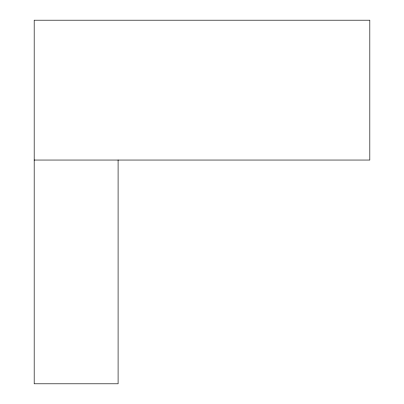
<?xml version="1.0" encoding="UTF-8"?>
<svg xmlns="http://www.w3.org/2000/svg" width="404" height="404" viewBox="0 0 404 404"><rect width="100%" height="100%" fill="white"/><g stroke="black" fill="none" stroke-linecap="round" stroke-linejoin="round"><path stroke-width="0.61" d="M34.183 160.045L369.817 160.045L369.817 20.2L34.183 20.2L34.183 383.8L118.094 383.8L118.094 160.045"/></g></svg>
